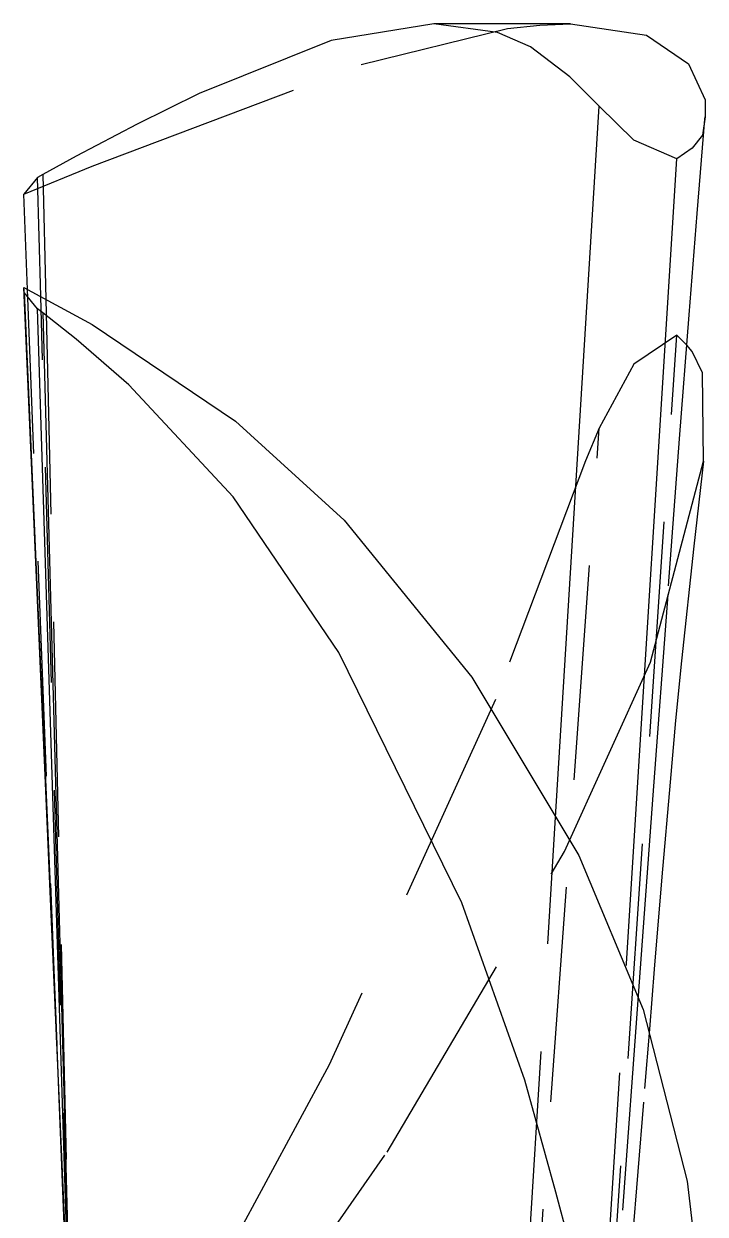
# Model space of a CAD drawing. Header units: metres. Extents: x -7 to 410, y 10 to 287.
# Drawn here: x 30.24 to 39.75, y 230.41 to 247 of the extents above; entities that cross this region are included whole.
import ezdxf

# ---------------------------------------------------------------- set-up
doc = ezdxf.new("R2010")
doc.units = ezdxf.units.M
doc.linetypes.add('DASHED', pattern=[4.5, 3, -1.5])
doc.layers.add('HIDDEN', color=9, linetype='DASHED')
doc.layers.add('VISIBLE', color=3, linetype='Continuous')

msp = doc.modelspace()

# ---------------------------------------------------------------- linework, layer by layer
at = {"layer": 'HIDDEN'}
for p, q in [((34.947890473622955, 246.43350913193817), (36.987992457508476, 246.93360533331267)), ((36.987992457508476, 246.93360533331267), (37.441628900404154, 246.98303141889255)), ((37.441628900404154, 246.98303141889255), (37.86866988299991, 246.9997103551639)), ((31.195131740732794, 245.0174797084512), (34.947890473622955, 246.43350913193817)), ((39.74119186647197, 245.6696780634694), (39.74390993259412, 245.70130171450154)), ((30.24077312089342, 244.626665169027), (31.195131740732794, 245.0174797084512)), ((30.735617394934224, 232.0152120869921), (30.292949459616445, 243.2969146144481)), ((30.880883983881084, 228.82184108758344), (30.47683137235899, 243.20144616222217)), ((30.548552929652384, 243.1635988982258), (30.888717871689625, 228.85764084780737)), ((38.367331690625036, 228.085605933657), (39.35072952136263, 242.66016061016228)), ((39.35072952136207, 242.66016061016325), (38.75265624624568, 242.25335668402752)), ((39.49031539825795, 242.51815776396248), (39.35072952136207, 242.66016061016325)), ((38.75265624624568, 242.25335668402752), (38.26904064900124, 241.3617183155468)), ((37.27221747754912, 227.48159561794262), (38.26904064900126, 241.3617183155539)), ((38.26904064900124, 241.3617183155468), (38.07440091485585, 240.90799779203638)), ((38.07440091485585, 240.90799779203638), (36.82220317805141, 237.58228620325397)), ((38.985102877561374, 238.1016436340431), (39.720701430263254, 240.90373426848203)), ((37.78167568867188, 235.46260412864697), (38.985102877561374, 238.1016436340431)), ((36.82220317805141, 237.58228620325397), (34.49981447180169, 232.48802103651678)), ((37.272270093326135, 229.68096566102926), (37.662569991392964, 236.01265497022757)), ((35.30816264356302, 231.2723202553915), (37.78167568867188, 235.46260412864697)), ((38.36733169062287, 229.38059398936718), (38.64967250313873, 233.89881966446546)), ((38.81191269742435, 233.45365521168844), (38.50464702983182, 229.22932251160205)), ((38.96701636097391, 232.98629527711077), (38.89952064835191, 232.15615784518099)), ((34.49981447180169, 232.48802103651678), (32.36619721428802, 228.53890404200735)), ((38.88414963160343, 231.96606226739772), (38.69995975481236, 229.67408977766559)), ((33.55833107786231, 228.77283472637043), (35.30816264356302, 231.2723202553915))]:
    msp.add_line(p, q, dxfattribs=at)
at = {"layer": 'VISIBLE'}
for p, q in [((35.961396077645745, 246.99999999999997), (34.529263227436516, 246.76581475243222)), ((37.86866988299991, 246.9997103551639), (35.961396077645745, 246.9999999999987)), ((36.850867221574745, 246.8801079549227), (35.961396077645745, 246.99999999999997)), ((37.86866988299991, 246.9997103551639), (38.92588699479021, 246.84135380527323)), ((34.529263227436516, 246.76581475243222), (32.688930303706854, 246.02794822192067)), ((37.30734918727707, 246.68031579514812), (36.850867221574745, 246.8801079549227)), ((38.92588699479021, 246.84135380527323), (39.51332066707961, 246.4418945290557)), ((37.85968654655127, 246.25971925610514), (37.30734918727707, 246.68031579514812)), ((39.51332066707961, 246.4418945290557), (39.744370730691024, 245.94222619182938)), ((38.269052146604686, 245.85138820431382), (37.85968654655127, 246.25971925610514)), ((32.688930303706854, 246.02794822192067), (31.82148168599374, 245.60272077819957)), ((39.744370730691024, 245.94222619182938), (39.74410235044849, 245.7012851007636)), ((37.662569991392964, 236.01265497022757), (38.26905214660441, 245.85138820431703)), ((38.75265618731516, 245.3764615982862), (38.269052146604686, 245.85138820431382)), ((31.82148168599374, 245.60272077819957), (30.972684172727746, 245.15639793249593)), ((39.63414651972902, 244.35480776342476), (39.74119186647197, 245.6696780634694)), ((39.74410235044849, 245.7012851007636), (39.70620027599382, 245.44790050997273)), ((39.70620027599382, 245.44790050997273), (39.5635753510758, 245.26583721955774)), ((39.350729650380444, 245.1176525854107), (38.75265618731516, 245.3764615982862)), ((30.972684172727746, 245.15639793249593), (30.507253979406563, 244.9004652731221)), ((38.64967250313873, 233.89881966446546), (39.350729650380515, 245.11765258540908)), ((39.5635753510758, 245.26583721955774), (39.350729650380444, 245.1176525854107)), ((30.430270981569354, 244.85845817660157), (30.24077312089342, 244.626665169027)), ((30.507253979406563, 244.9004652731221), (30.430270981569354, 244.85845817660157)), ((30.47683137235899, 243.20144616222217), (30.430270981565375, 244.85845817660032)), ((30.507253979406563, 244.9004652731221), (30.548552929652384, 243.1635988982258)), ((30.292949459616445, 243.2969146144481), (30.240773120890076, 244.62666516902598)), ((39.52322585223728, 242.9421733510905), (39.63414651972902, 244.35480776342476)), ((30.240772025151205, 243.32361036183326), (31.19513247511535, 242.8060540238645)), ((30.867559533505116, 229.00001917361456), (30.2407720251491, 243.32361036183238)), ((30.245290141165594, 243.28356096277346), (30.240772025151205, 243.32361036183326)), ((30.39670418788483, 239.80612766376444), (30.245086251918615, 243.28355204502478)), ((30.246511013263074, 243.252032184623), (30.245290141165594, 243.28356096277346)), ((30.246163108127128, 243.25201674344737), (30.423813074498185, 239.1805321452417)), ((30.430270981596465, 243.0259492582655), (30.246511013263074, 243.252032184623)), ((30.507253976587, 242.96917521132102), (30.430270981596465, 243.0259492582655)), ((30.880883983957, 228.8349956995264), (30.43027098159959, 243.02594925827205)), ((30.972684327510965, 242.60212068514403), (30.507253976587, 242.96917521132102)), ((30.507253976587, 242.96917521132102), (30.8887178745023, 228.80689646559068)), ((31.19513247511535, 242.8060540238645), (33.19425341800015, 241.4615093880006)), ((39.38993927151686, 241.21340327181633), (39.52322585223728, 242.9421733510905)), ((31.70393663069971, 241.96583202310944), (30.972684327510965, 242.60212068514403)), ((39.56357536430715, 242.43287973397017), (39.49031539825795, 242.51815776396248)), ((39.706200133989185, 242.13249848453657), (39.56357536430715, 242.43287973397017)), ((39.720701430263254, 240.90373426848203), (39.706200133989185, 242.13249848453657)), ((33.16266590628229, 240.40653738979836), (31.70393663069971, 241.96583202310944)), ((33.19425341800015, 241.4615093880006), (34.71167274168492, 240.0785530198626)), ((39.23465628540974, 239.16298407394171), (39.38993927151686, 241.21340327181633)), ((39.7206968556876, 240.9037348026869), (39.58597479752568, 239.71916364314185)), ((34.63438976407345, 238.23411153553823), (33.16266590628229, 240.40653738979836)), ((34.71167274168492, 240.0785530198626), (36.49253609686073, 237.89368648273484)), ((30.524627482496157, 236.87219718257725), (30.39670418788483, 239.80612766376444)), ((39.58597479752568, 239.71916364314185), (39.41567530499313, 238.11965273033934)), ((30.423813074498185, 239.1805321452417), (30.542223481911492, 236.46668671710455)), ((39.22558207099846, 239.04203956218947), (39.01731090916072, 236.24532764257197)), ((36.353327694010545, 234.74663310347006), (34.63438976407345, 238.23411153553823)), ((39.41567530499313, 238.11965273033934), (39.332941830493326, 237.2869317874754)), ((36.49253609686073, 237.89368648273484), (37.98202746335962, 235.407525449556)), ((39.332941830493326, 237.2869317874754), (39.25582492567259, 236.42779389453887)), ((30.605779546716512, 235.01102516360245), (30.524627482496157, 236.87219718257725)), ((30.542223481911492, 236.46668671710455), (30.61697843109427, 234.7533268842742)), ((39.25582492567259, 236.42779389453887), (39.14307362111198, 235.1085001080922)), ((39.01731090916072, 236.24532764257197), (38.81191269742435, 233.45365521168844)), ((37.98202746335962, 235.407525449556), (38.878693723517365, 233.25797366778718)), ((30.69339797347018, 233.00171765582843), (30.605779546716512, 235.01102516360245)), ((39.14307362111198, 235.1085001080922), (39.035475031167046, 233.8190405349804)), ((30.61697843109427, 234.7533268842742), (30.672976392657823, 233.46979866198762)), ((37.228168814487866, 232.2753092830894), (36.353327694010545, 234.74663310347006)), ((39.035475031167046, 233.8190405349804), (38.96701636097391, 232.98629527711077)), ((30.672976392657823, 233.46979866198762), (30.703360117765488, 232.77329731342093)), ((38.878693723517365, 233.25797366778718), (39.49481372512349, 230.86507759328512)), ((30.70334296246853, 232.77369063112886), (30.69339797347018, 233.00171765582843)), ((30.703360117765488, 232.7732973134209), (30.70334296246853, 232.77369063112886)), ((37.66277947888821, 230.7146761256389), (37.228168814487866, 232.2753092830894)), ((30.826351604917395, 229.70278716432625), (30.735617394934224, 232.0152120869921)), ((39.49481372512349, 230.86507759328512), (39.74623217028181, 228.72562583817506)), ((37.99927894988292, 229.44580883698546), (37.66277947888821, 230.7146761256389))]:
    msp.add_line(p, q, dxfattribs=at)

doc.saveas('drawing.dxf')
